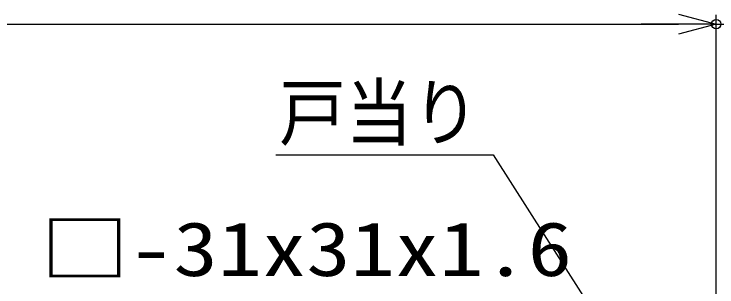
# Model space of a CAD drawing. Units: millimetres, scale not verified. Extents: x -4425 to 4425, y -3150 to 3150.
# Drawn here: x 806 to 1554, y 726 to 1017 of the extents above; entities that cross this region are included whole.
import ezdxf
from ezdxf.enums import TextEntityAlignment as Align

# ---------------------------------------------------------------- set-up
doc = ezdxf.new("R2010")
doc.units = ezdxf.units.MM
doc.header["$LTSCALE"] = 20
doc.header["$PDMODE"] = 32
doc.header["$PDSIZE"] = 10
for name, color, linetype, lineweight in [('0-4_寸法線', 4, 'Continuous', 25), ('0-5_寸法', 4, 'Continuous', 25), ('1-7_LAYER12', 3, 'Continuous', 25)]:
    doc.layers.add(name, color=color, linetype=linetype, lineweight=lineweight)
doc.layers.add('0-6_DEFPOINTS', color=7, linetype='Continuous')
doc.styles.add('ＭＳ ゴシック', font='')
doc.styles.get('ＭＳ ゴシック').set_extended_font_data('MS Gothic')

# ---------------------------------------------------------------- blocks, each defined once
blk = doc.blocks.new('_Open30')
at = {"layer": '0-5_寸法'}
blk.add_line((0, 0), (-20, 0), dxfattribs=at)
blk.add_lwpolyline([(-20, 5.36), (0, 0), (-20, -5.36)], dxfattribs=at)

msp = doc.modelspace()

# ---------------------------------------------------------------- linework, layer by layer
at = {"layer": '0-4_寸法線'}
for p, q in [((1553.26, 575.6), (1553.26, 1016.32)), ((1553.26, 575.6), (1553.26, 1016.32)), ((501.26, 1006.32), (1513.26, 1006.32)), ((1513.26, 1006.32), (1473.26, 1006.32)), ((1553.26, 1006.32), (1563.26, 1006.32))]:
    msp.add_line(p, q, dxfattribs=at)
at = {"layer": '0-6_DEFPOINTS'}
msp.add_point((1553.26, 1006.32), dxfattribs=at)
at = {"layer": '1-7_LAYER12'}
msp.add_lwpolyline([(1084.44, 867.06), (1316.07, 867.06), (1522.28, 543.05)], dxfattribs=at)

# ---------------------------------------------------------------- block references
at = {"layer": '0-4_寸法線', "xscale": 2, "yscale": 2}
msp.add_blockref('_Open30', (1553.26, 1006.32), dxfattribs=at)
msp.add_blockref('_Open30', (1553.26, 1006.32), dxfattribs=at)

# ---------------------------------------------------------------- texts
at = {"layer": '1-7_LAYER12', "style": 'ＭＳ ゴシック'}
for s, height, width, p in [('戸当り', 57.77, 0.9, (1088.07, 865.96)), ('門扉横枠 □-31x31x1.6', 57.73, 1.2, (408.96, 720.7))]:
    msp.add_text(s, height=height, dxfattribs=dict(at, width=width)).set_placement(p, align=Align.BOTTOM_LEFT)

doc.saveas('drawing.dxf')
